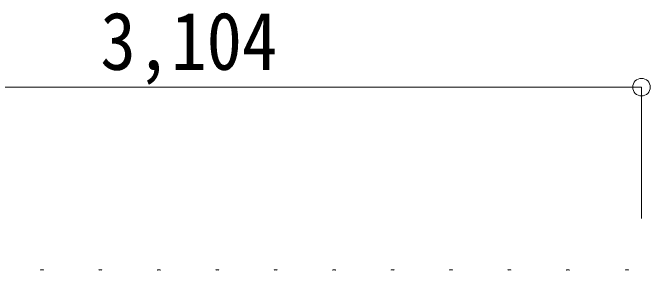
# Model space of a CAD drawing. Units: millimetres at full size, sheet at 1:60; details may follow other scales. Extents: x -16864 to 16864, y -11640 to 11640.
# Drawn here: x -9542 to -7360, y -4622 to -3740 of the extents above; entities that cross this region are included whole.
import ezdxf
from ezdxf.enums import TextEntityAlignment as Align

# ---------------------------------------------------------------- set-up
doc = ezdxf.new("R2010")
doc.units = ezdxf.units.MM
doc.header["$LTSCALE"] = 60
doc.header["$PDMODE"] = 32
doc.header["$PDSIZE"] = 60
doc.layers.add('0-5_ELV2', color=5, linetype='Continuous', lineweight=5)
doc.layers.add('0-8_TABLE1', color=6, linetype='Continuous', lineweight=9)
doc.styles.add('ＭＳ ゴシック', font='')
doc.styles.get('ＭＳ ゴシック').set_extended_font_data('MS Gothic')

msp = doc.modelspace()

# ---------------------------------------------------------------- linework, layer by layer
at = {"layer": '0-5_ELV2'}
for p, q in [((-9446.66, -4620.82), (-9438.11, -4620.82)), ((-9246.66, -4620.82), (-9238.11, -4620.82)), ((-9046.66, -4620.82), (-9038.11, -4620.82)), ((-8846.66, -4620.82), (-8838.11, -4620.82)), ((-8646.66, -4620.82), (-8638.11, -4620.82)), ((-8446.66, -4620.82), (-8438.11, -4620.82)), ((-8246.66, -4620.82), (-8238.11, -4620.82)), ((-8046.66, -4620.82), (-8038.11, -4620.82)), ((-7846.66, -4620.82), (-7838.11, -4620.82)), ((-7646.66, -4620.82), (-7638.11, -4620.82)), ((-7443.91, -4620.82), (-7435.36, -4620.82))]:
    msp.add_line(p, q, dxfattribs=at)
for centre, start, end in [((-9446.66, -4621.82), 90, 178.60509), ((-9438.11, -4621.82), 1.39491, 90), ((-9246.66, -4621.82), 90, 178.60509), ((-9238.11, -4621.82), 1.39491, 90), ((-9046.66, -4621.82), 90, 178.60509), ((-9038.11, -4621.82), 1.39491, 90), ((-8846.66, -4621.82), 90, 178.60509), ((-8838.11, -4621.82), 1.39491, 90), ((-8646.66, -4621.82), 90, 178.60509), ((-8638.11, -4621.82), 1.39491, 90), ((-8446.66, -4621.82), 90, 178.60509), ((-8438.11, -4621.82), 1.39491, 90), ((-8246.66, -4621.82), 90, 178.60509), ((-8238.11, -4621.82), 1.39491, 90), ((-8046.66, -4621.82), 90, 178.60509), ((-8038.11, -4621.82), 1.39491, 90), ((-7846.66, -4621.82), 90, 178.60509), ((-7838.11, -4621.82), 1.39491, 90), ((-7646.66, -4621.82), 90, 178.60509), ((-7638.11, -4621.82), 1.39491, 90), ((-7443.91, -4621.82), 90, 178.60509), ((-7435.36, -4621.82), 1.39491, 90)]:
    msp.add_arc(centre, 1, start, end, dxfattribs=at)
at = {"layer": '0-8_TABLE1'}
for q in [(-10494.39, -3995.04), (-7390.39, -4445.04)]:
    msp.add_line((-7390.39, -3995.04), q, dxfattribs=at)
msp.add_point((-7390.39, -3995.04), dxfattribs=at)

# ---------------------------------------------------------------- texts
at = {"layer": '0-8_TABLE1', "color": 7, "style": 'ＭＳ ゴシック', "width": 0.9}
msp.add_text('3,104', height=197.9, dxfattribs=at).set_placement((-9242.39, -3995.04), align=Align.BOTTOM_LEFT)

doc.saveas('drawing.dxf')
